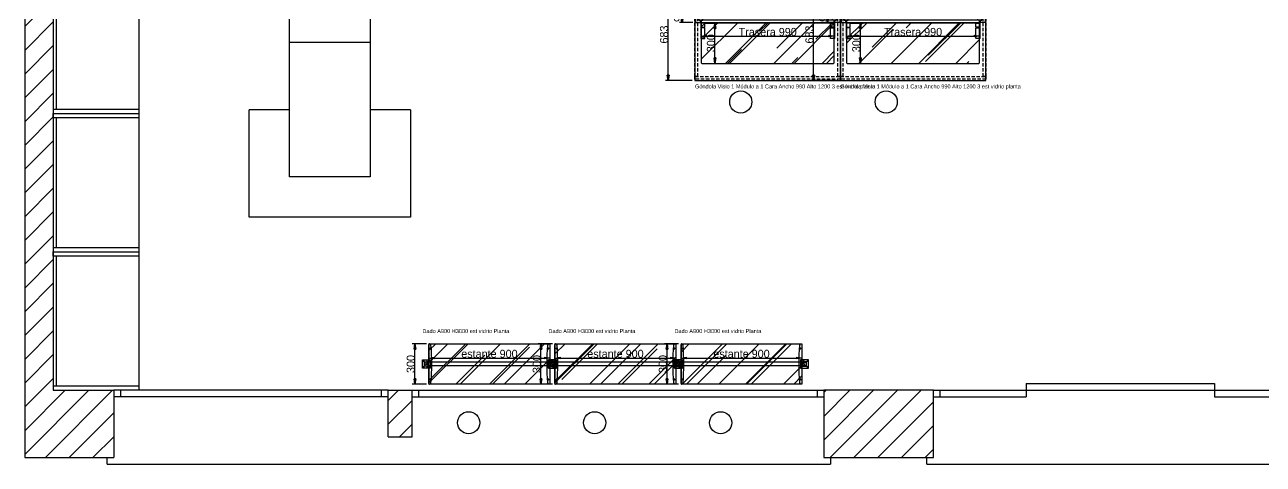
# Model space of a CAD drawing. Header units: inches. Extents: x -159985 to -144881, y -80411 to -63904.
# Drawn here: x -159985 to -150768, y -80411 to -77143 of the extents above; entities that cross this region are included whole.
import ezdxf

# ---------------------------------------------------------------- set-up
doc = ezdxf.new("R2010")
doc.units = ezdxf.units.IN
doc.header["$MEASUREMENT"] = 0
doc.linetypes.add('Discontinua JB', pattern=[0.75, 0.5, -0.25])
doc.layers.add('Bloques Estándar concep', color=7, linetype='Continuous', true_color=0x013e84)
for name, color, linetype in [('Cotas bloques dinámicos PM espacio', 250, 'Continuous'), ('MOBILIARIO', 42, 'Continuous'), ('PAREDES', 255, 'Continuous'), ('SOMBREADO', 251, 'Continuous'), ('VENTANAS', 140, 'Continuous')]:
    doc.layers.add(name, color=color, linetype=linetype)
doc.styles.add('Jordi Ava', font='')
doc.styles.get('Jordi Ava').set_extended_font_data('AvantGarde Md BT')
doc.dimstyles.new('Jordi Ava 2015', dxfattribs={"dimtxt": 60, "dimasz": 40, "dimexe": 20, "dimexo": 20, "dimgap": 0.09, "dimtad": 1, "dimdec": 0, "dimzin": 0, "dimdsep": 46, "dimtxsty": 'Jordi Ava', "dimblk": 'CLOSED', "dimcen": 1.5, "dimclrd": 7, "dimclre": 7, "dimclrt": 256, "dimadec": 0, "dimazin": 0, "dimtfac": 0.05, "dimtdec": 0, "dimtofl": 0, "dimtmove": 0, "dimatfit": 3, "dimldrblk": 'CLOSED', "dimfxl": 90, "dimtolj": 1, "dimtzin": 0, "dimlwd": -1, "dimlwe": -1, "dimarcsym": 0})

# ---------------------------------------------------------------- blocks, each defined once
blk = doc.blocks.new('_Closed')
at = {"color": 0, "linetype": 'ByBlock', "lineweight": -2}
for p, q in [((-1, 0.17), (0, 0)), ((-1, 0.17), (-1, -0.17)), ((0, 0), (-1, -0.17)), ((0, 0), (-1, 0))]:
    blk.add_line(p, q, dxfattribs=at)
blk = doc.blocks.new('*D192')
at = {"layer": 'Cotas bloques dinámicos PM espacio', "color": 7, "ltscale": 10, "transparency": 16777216}
for p, q in [((58411.6, 87919), (58306.4, 87919)), ((58326.4, 87659), (58326.4, 87879)), ((58411.6, 87619), (58306.4, 87619))]:
    blk.add_line(p, q, dxfattribs=at)
at = {"layer": 'Defpoints', "color": 0, "ltscale": 10, "transparency": 16777216}
for p in [(58326.4, 87919), (58431.6, 87919), (58431.6, 87619)]:
    blk.add_point(p, dxfattribs=at)
at = {"layer": 'Cotas bloques dinámicos PM espacio', "color": 7, "ltscale": 10, "transparency": 16777216, "xscale": 40, "yscale": 40, "zscale": 40}
for p, rotation in [((58326.4, 87919), 90), ((58326.4, 87619), 270)]:
    blk.add_blockref('_Closed', p, dxfattribs=dict(at, rotation=rotation))
at = {"layer": 'Cotas bloques dinámicos PM espacio', "ltscale": 10, "transparency": 16777216, "insert": (58295.1, 87769), "char_height": 60, "attachment_point": 5, "rotation": 90, "style": 'Jordi Ava'}
blk.add_mtext('\\A1;300', dxfattribs=at)
blk = doc.blocks.new('*D193')
at = {"layer": 'Cotas bloques dinámicos PM espacio', "color": 7, "ltscale": 10, "transparency": 16777216}
for p, q in [((58430.6, 87898), (58430.6, 87793.3)), ((59330.6, 87898), (59330.6, 87793.3)), ((58470.6, 87813.3), (59290.6, 87813.3))]:
    blk.add_line(p, q, dxfattribs=at)
at = {"layer": 'Defpoints', "color": 0, "ltscale": 10, "transparency": 16777216}
for p in [(58430.6, 87918), (59330.6, 87918), (59330.6, 87813.3)]:
    blk.add_point(p, dxfattribs=at)
at = {"layer": 'Cotas bloques dinámicos PM espacio', "color": 7, "ltscale": 10, "transparency": 16777216, "xscale": 40, "yscale": 40, "zscale": 40, "rotation": 180}
blk.add_blockref('_Closed', (58430.6, 87813.3), dxfattribs=at)
at = {"layer": 'Cotas bloques dinámicos PM espacio', "color": 7, "ltscale": 10, "transparency": 16777216, "xscale": 40, "yscale": 40, "zscale": 40}
blk.add_blockref('_Closed', (59330.6, 87813.3), dxfattribs=at)
at = {"layer": 'Cotas bloques dinámicos PM espacio', "ltscale": 10, "transparency": 16777216, "insert": (58880.6, 87844.6), "char_height": 60, "attachment_point": 5, "style": 'Jordi Ava'}
blk.add_mtext('\\A1;{\\C140;estante 900}', dxfattribs=at)
blk = doc.blocks.new('*D103')
at = {"layer": 'Cotas bloques dinámicos PM espacio', "color": 7, "ltscale": 10, "transparency": 16777216}
for p, q in [((105048.9, 42288.4), (105048.9, 42188.4)), ((106038.9, 42288.4), (106038.9, 42188.4)), ((105088.9, 42208.4), (105998.9, 42208.4))]:
    blk.add_line(p, q, dxfattribs=at)
at = {"layer": 'Defpoints', "color": 0, "ltscale": 10, "transparency": 16777216}
for p in [(105048.9, 42308.4), (106038.9, 42308.4), (106038.9, 42208.4)]:
    blk.add_point(p, dxfattribs=at)
at = {"layer": 'Cotas bloques dinámicos PM espacio', "color": 7, "ltscale": 10, "transparency": 16777216, "xscale": 40, "yscale": 40, "zscale": 40, "rotation": 180}
blk.add_blockref('_Closed', (105048.9, 42208.4), dxfattribs=at)
at = {"layer": 'Cotas bloques dinámicos PM espacio', "color": 7, "ltscale": 10, "transparency": 16777216, "xscale": 40, "yscale": 40, "zscale": 40}
blk.add_blockref('_Closed', (106038.9, 42208.4), dxfattribs=at)
at = {"layer": 'Cotas bloques dinámicos PM espacio', "ltscale": 10, "transparency": 16777216, "insert": (105543.9, 42238.5), "char_height": 60, "attachment_point": 5, "style": 'Jordi Ava'}
blk.add_mtext('\\A1;Trasera 990', dxfattribs=at)
blk = doc.blocks.new('*D104')
at = {"layer": 'Cotas bloques dinámicos PM espacio', "color": 7, "ltscale": 10, "transparency": 16777216}
for p, q in [((105073.9, 42305.4), (105171.8, 42305.4)), ((105151.8, 42045.4), (105151.8, 42265.4)), ((105073.9, 42005.4), (105171.8, 42005.4))]:
    blk.add_line(p, q, dxfattribs=at)
at = {"layer": 'Defpoints', "color": 0, "ltscale": 10, "transparency": 16777216}
for p in [(105053.9, 42305.4), (105151.8, 42305.4), (105053.9, 42005.4)]:
    blk.add_point(p, dxfattribs=at)
at = {"layer": 'Cotas bloques dinámicos PM espacio', "color": 7, "ltscale": 10, "transparency": 16777216, "xscale": 40, "yscale": 40, "zscale": 40}
for p, rotation in [((105151.8, 42305.4), 90), ((105151.8, 42005.4), 270)]:
    blk.add_blockref('_Closed', p, dxfattribs=dict(at, rotation=rotation))
at = {"layer": 'Cotas bloques dinámicos PM espacio', "ltscale": 10, "transparency": 16777216, "insert": (105121.7, 42155.4), "char_height": 60, "attachment_point": 5, "rotation": 90, "style": 'Jordi Ava'}
blk.add_mtext('\\A1;{\\C140;300}', dxfattribs=at)
blk = doc.blocks.new('*D102')
at = {"layer": 'Cotas bloques dinámicos PM espacio', "color": 7, "ltscale": 10, "transparency": 16777216}
for p, q in [((104987.9, 42406.4), (104887.9, 42406.4)), ((104987.9, 42308.4), (104887.9, 42308.4)), ((104907.9, 42366.4), (104907.9, 42348.4))]:
    blk.add_line(p, q, dxfattribs=at)
at = {"layer": 'Defpoints', "color": 0, "ltscale": 10, "transparency": 16777216}
for p in [(105007.9, 42406.4), (104907.9, 42308.4), (105007.9, 42308.4)]:
    blk.add_point(p, dxfattribs=at)
at = {"layer": 'Cotas bloques dinámicos PM espacio', "color": 7, "ltscale": 10, "transparency": 16777216, "xscale": 40, "yscale": 40, "zscale": 40}
for p, rotation in [((104907.9, 42406.4), 90), ((104907.9, 42308.4), 270)]:
    blk.add_blockref('_Closed', p, dxfattribs=dict(at, rotation=rotation))
at = {"layer": 'Cotas bloques dinámicos PM espacio', "ltscale": 10, "transparency": 16777216, "insert": (104877.8, 42357.4), "char_height": 60, "attachment_point": 5, "rotation": 90, "style": 'Jordi Ava'}
blk.add_mtext('\\A1;98', dxfattribs=at)
blk = doc.blocks.new('*D105')
at = {"layer": 'Cotas bloques dinámicos PM espacio', "color": 7, "ltscale": 10, "transparency": 16777216}
for p, q in [((104982.9, 42561.4), (104783.1, 42561.4)), ((104803.1, 41918.4), (104803.1, 42521.4)), ((104982.9, 41878.4), (104783.1, 41878.4))]:
    blk.add_line(p, q, dxfattribs=at)
at = {"layer": 'Defpoints', "color": 0, "ltscale": 10, "transparency": 16777216}
for p in [(104803.1, 42561.4), (105002.9, 42561.4), (105002.9, 41878.4)]:
    blk.add_point(p, dxfattribs=at)
at = {"layer": 'Cotas bloques dinámicos PM espacio', "color": 7, "ltscale": 10, "transparency": 16777216, "xscale": 40, "yscale": 40, "zscale": 40}
for p, rotation in [((104803.1, 42561.4), 90), ((104803.1, 41878.4), 270)]:
    blk.add_blockref('_Closed', p, dxfattribs=dict(at, rotation=rotation))
at = {"layer": 'Cotas bloques dinámicos PM espacio', "ltscale": 10, "transparency": 16777216, "insert": (104773, 42219.9), "char_height": 60, "attachment_point": 5, "rotation": 90, "style": 'Jordi Ava'}
blk.add_mtext('\\A1;683', dxfattribs=at)
blk = doc.blocks.new('*D106')
at = {"layer": 'Cotas bloques dinámicos PM espacio', "color": 7, "ltscale": 10, "transparency": 16777216}
for p, q in [((105002.9, 42581.4), (105002.9, 42681.4)), ((106084.9, 42581.4), (106084.9, 42681.4)), ((105042.9, 42661.4), (106044.9, 42661.4))]:
    blk.add_line(p, q, dxfattribs=at)
at = {"layer": 'Defpoints', "color": 0, "ltscale": 10, "transparency": 16777216}
for p in [(106084.9, 42661.4), (105002.9, 42561.4), (106084.9, 42561.4)]:
    blk.add_point(p, dxfattribs=at)
at = {"layer": 'Cotas bloques dinámicos PM espacio', "color": 7, "ltscale": 10, "transparency": 16777216, "xscale": 40, "yscale": 40, "zscale": 40, "rotation": 180}
blk.add_blockref('_Closed', (105002.9, 42661.4), dxfattribs=at)
at = {"layer": 'Cotas bloques dinámicos PM espacio', "color": 7, "ltscale": 10, "transparency": 16777216, "xscale": 40, "yscale": 40, "zscale": 40}
blk.add_blockref('_Closed', (106084.9, 42661.4), dxfattribs=at)
at = {"layer": 'Cotas bloques dinámicos PM espacio', "ltscale": 10, "transparency": 16777216, "insert": (105543.9, 42691.5), "char_height": 60, "attachment_point": 5, "style": 'Jordi Ava'}
blk.add_mtext('\\A1;1082', dxfattribs=at)
blk = doc.blocks.new('Dado A900 H3000 est vidrio Planta')
at = {"layer": 'Bloques Estándar concep', "ltscale": 50}
h = blk.add_hatch(dxfattribs=at)
h.set_pattern_fill('AR-RROOF', color=256, scale=10, angle=45, style=0)
h.set_pattern_definition([(45, (-90, -2e-09), (215.526, 574.736), [3810, -508, 1270, -254]), (45, (59.07, 328.68), (-418.48, 59.27), [762, -83.82, 1524, -190.5]), (45, (-152.86, 242.47), (813.61, 1054.282), [2032, -355.6, 1016, -254])])
h.paths.add_polyline_path([(49, 115), (54, 120), (944, 120), (949, 115), (949, -175), (944, -180), (54, -180), (49, -175)])
at = {"layer": 'Bloques Estándar concep', "ltscale": 10}
for p, q in [((36, -22.5), (36, -4.5)), ((45, -28.8), (45, -31.2)), ((952.9, -28.8), (952.9, -31.2)), ((961.9, -22.5), (961.9, -4.5))]:
    blk.add_line(p, q, dxfattribs=at)
at = {"layer": 'Bloques Estándar concep', "ltscale": 50}
for points in [[(53, 120.5), (49, 120.5), (49, -180.6), (52.5, -180.5, 0.376785), (64, -169.5, 0.043159), (64, 109.5, 0.363284)], [(944.9, 120.5), (949, 120.5), (949, -180.6), (945.4, -180.5, -0.376785), (933.9, -169.5, -0.043159), (933.9, 109.5, -0.363284)]]:
    blk.add_lwpolyline(points, format="xyb", close=True, dxfattribs=at)
at = {"layer": 'Bloques Estándar concep', "lineweight": -3}
blk.add_lwpolyline([(49, 115), (54, 120), (944, 120), (949, 115), (949, -175), (944, -180), (54, -180), (49, -175)], close=True, dxfattribs=at)
at = {"layer": 'Bloques Estándar concep', "ltscale": 10}
for points in [[(60, -60), (0, -60), (0, 0), (60, 0)], [(45, -45), (15, -45), (15, -15), (45, -15)], [(17.5, -42.5), (42.5, -42.5), (42.5, -17.5), (17.5, -17.5)], [(968, -13.5), (968, -15), (953, -15), (953, -43.5), (45, -43.5), (45, -15), (30, -15), (30, -13.5)], [(33.9, -28.8), (33.9, -31.2), (49, -31.2), (49, -28.8)], [(937.9, -60), (997.9, -60), (997.9, 0), (937.9, 0)], [(964, -28.8), (964, -31.2), (949, -31.2), (949, -28.8)], [(952.9, -45), (982.9, -45), (982.9, -15), (952.9, -15)], [(980.4, -42.5), (955.4, -42.5), (955.4, -17.5), (980.4, -17.5)]]:
    blk.add_lwpolyline(points, close=True, dxfattribs=at)
for points in [[(30.4, -14.4), (30.4, -11.9), (46.5, -11.9, -0.131096), (49, -12.6), (49, -16.4, 0.353058), (46.5, -14.4)], [(30.4, -45.6), (30.4, -48.1), (46.5, -48.1, 0.131096), (49, -47.4), (49, -43.6, -0.353058), (46.5, -45.6)], [(967.5, -14.4), (967.5, -11.9), (951.5, -11.9, 0.131096), (949, -12.6), (949, -16.4, -0.353058), (951.5, -14.4)], [(967.5, -45.6), (967.5, -48.1), (951.5, -48.1, -0.131096), (949, -47.4), (949, -43.6, 0.353058), (951.5, -45.6)]]:
    blk.add_lwpolyline(points, format="xyb", close=True, dxfattribs=at)
at = {"layer": 'Bloques Estándar concep', "ltscale": 50}
for centre, radius in [((60, 84.9), 4.9), ((60, 84.9), 2.87), ((60, 84.9), 2.25), ((937.9, 84.9), 4.9), ((937.9, 84.9), 2.87), ((937.9, 84.9), 2.25), ((60, -144.9), 4.9), ((60, -144.9), 2.87), ((60, -144.9), 2.25), ((937.9, -144.9), 4.9), ((937.9, -144.9), 2.87), ((937.9, -144.9), 2.25)]:
    blk.add_circle(centre, radius, dxfattribs=at)
at = {"layer": 'Bloques Estándar concep', "ltscale": 10}
for centre in [(8.4, -8.4), (8.4, -51.6), (51.6, -8.4), (51.6, -51.6), (946.3, -8.4), (946.3, -51.6), (989.6, -8.4), (989.6, -51.6)]:
    blk.add_circle(centre, 3, dxfattribs=at)
for p in [(30, -30), (967.9, -30)]:
    blk.add_point(p, dxfattribs=at)
at = {"layer": 'Cotas bloques dinámicos PM espacio', "ltscale": 10}
blk.add_circle((344, -467), 82.4, dxfattribs=at)
at = {"layer": 'Cotas bloques dinámicos PM espacio', "ltscale": 50, "style": 'Jordi Ava'}
blk.add_attdef('ESTÁNDAR', (0, 200), '', height=30, dxfattribs=at)
at = {"layer": 'Cotas bloques dinámicos PM espacio', "ltscale": 10}
dim = blk.add_linear_dim(base=(-55.2, 120), p1=(50, -180), p2=(50, 120), angle=90, dimstyle='Jordi Ava 2015', dxfattribs=at)
dim.commit()
dim.dimension.update_dxf_attribs({"geometry": '*D192', "text_midpoint": (-86.5, -30), "insert": (-58381.6, -87799)})
dim = blk.add_linear_dim(base=(949, 14.3), p1=(49, 119), p2=(949, 119), text='{\\C140;estante <>}', dimstyle='Jordi Ava 2015', dxfattribs=at)
dim.commit()
dim.dimension.update_dxf_attribs({"geometry": '*D193', "text_midpoint": (499, 45.5), "insert": (-58381.6, -87799)})
blk = doc.blocks.new('Góndola Visio 1 Módulo a 1 Cara Ancho 990 Alto 1200 3 est vidrio planta')
at = {"layer": 'Bloques Estándar concep', "ltscale": 10}
h = blk.add_hatch(dxfattribs=at)
h.set_pattern_fill('AR-RROOF', color=256, scale=10, angle=45, style=0)
h.set_pattern_definition([(45, (28, -222), (215.526, 574.736), [3810, -508, 1270, -254]), (45, (177.07, 106.67), (-418.48, 59.27), [762, -83.82, 1524, -190.5]), (45, (-34.86, 20.46), (813.611, 1054.282), [2032, -355.6, 1016, -254])])
h.paths.add_polyline_path([(51, -556), (1031, -556), (1036, -551), (1036, -261), (1031, -256), (51, -256), (46, -261), (46, -551)])
for points in [[(0, -683), (1082, -683), (1082, 0), (0, 0)], [(28, -174), (40, -174), (40, -155), (5, -155), (5, -253), (40, -253), (40, -234), (28, -234)], [(46, -155), (1036, -155), (1036, -174), (46, -174)], [(1054, -174), (1042, -174), (1042, -155), (1077, -155), (1077, -253), (1042, -253), (1042, -234), (1054, -234)], [(46, -253), (1036, -253), (1036, -234), (46, -234)], [(51, -556), (1031, -556), (1036, -551), (1036, -261), (1031, -256), (51, -256), (46, -261), (46, -551)]]:
    blk.add_lwpolyline(points, close=True, dxfattribs=at)
at = {"layer": 'Bloques Estándar concep', "linetype": 'Discontinua JB', "ltscale": 50}
for points in [[(0, -29), (1082, -29), (1082, -10), (0, -10)], [(0, -654), (0, -29), (19, -29), (19, -654)], [(1063, -654), (1063, -29), (1082, -29), (1082, -654)], [(0, -654), (1082, -654), (1082, -673), (0, -673)]]:
    blk.add_lwpolyline(points, close=True, dxfattribs=at)
at = {"layer": 'Bloques Estándar concep', "ltscale": 50}
for points in [[(73, -293, 0.414214), (71, -291), (45, -291), (45, -286), (71, -286, 0.414214), (73, -284), (73, -258, 0.414214), (71, -256), (45, -256), (45, -234), (58, -234), (58, -174), (28, -174), (28, -234), (43, -234), (43, -371), (71, -371, 0.414214), (73, -369)], [(1009, -293, -0.414214), (1011, -291), (1037, -291), (1037, -286), (1011, -286, -0.414214), (1009, -284), (1009, -258, -0.414214), (1011, -256), (1037, -256), (1037, -234), (1024, -234), (1024, -174), (1054, -174), (1054, -234), (1039, -234), (1039, -371), (1011, -371, -0.414214), (1009, -369)]]:
    blk.add_lwpolyline(points, format="xyb", close=True, dxfattribs=at)
at = {"layer": 'Cotas bloques dinámicos PM espacio', "ltscale": 10}
blk.add_circle((341, -843), 82.4, dxfattribs=at)
at = {"layer": 'Cotas bloques dinámicos PM espacio', "ltscale": 50, "style": 'Jordi Ava'}
blk.add_attdef('ESTANDAR', (0.3, -742.6), '', height=30, dxfattribs=at)
at = {"layer": 'Cotas bloques dinámicos PM espacio', "ltscale": 10}
dim = blk.add_linear_dim(base=(1082, 100), p1=(0, 0), p2=(1082, 0), dimstyle='Jordi Ava 2015', dxfattribs=at)
dim.commit()
dim.dimension.update_dxf_attribs({"geometry": '*D106', "text_midpoint": (541, 130.1), "insert": (-105002.9, -42561.4)})
for base, p1, p2, picture, middle in [((-199.8, 0), (0, -683), (0, 0), '*D105', (-229.8, -341.5)), ((-95, -253), (5, -155), (5, -253), '*D102', (-125.1, -204))]:
    dim = blk.add_linear_dim(base=base, p1=p1, p2=p2, angle=90, dimstyle='Jordi Ava 2015', dxfattribs=at)
    dim.commit()
    dim.dimension.update_dxf_attribs({"geometry": picture, "text_midpoint": middle, "insert": (-105002.9, -42561.4)})
dim = blk.add_linear_dim(base=(1036, -353), p1=(46, -253), p2=(1036, -253), text='Trasera <>', dimstyle='Jordi Ava 2015', dxfattribs=at)
dim.commit()
dim.dimension.update_dxf_attribs({"geometry": '*D103', "text_midpoint": (541, -322.9), "insert": (-105002.9, -42561.4)})
dim = blk.add_linear_dim(base=(148.9, -256), p1=(51, -556), p2=(51, -256), angle=90, text='{\\C140;<>}', dimstyle='Jordi Ava 2015', dxfattribs=at)
dim.commit()
dim.dimension.update_dxf_attribs({"geometry": '*D104', "text_midpoint": (118.8, -406), "insert": (-105002.9, -42561.4)})

msp = doc.modelspace()

# ---------------------------------------------------------------- hatches: boundary and pattern name
at = {"layer": 'SOMBREADO'}
h = msp.add_hatch(dxfattribs=at)
h.set_pattern_fill('ANSI31', color=256, scale=1000)
h.set_pattern_definition([(45, (-45351.8, 0), (-88.38835, 88.38835), [])])
h.paths.add_polyline_path([(-159172.6, -63975.2), (-159985, -63975.2), (-159985, -80361.2), (-159322.6, -80361.2), (-159322.6, -80311.2), (-159322.6, -79861.2), (-159772.6, -79861.2), (-159772.6, -74700.4), (-159322.6, -74700.4), (-159322.6, -74250.4), (-159674.6, -74250.4), (-159674.6, -74250.4), (-159772.6, -74250.4), (-159772.6, -74215.4), (-159772.6, -70357.7), (-159777.9, -70357.7), (-159777.9, -69957.7), (-159772.6, -69859.7), (-159741.9, -69859.7), (-159741.9, -69859.7), (-159041.9, -69859.7), (-156905.3, -69859.7), (-156905.3, -69559.7), (-157070, -69559.7), (-157070, -69440.9), (-157157.9, -69440.9), (-157157.9, -69559.7), (-159772.6, -69559.7), (-159772.6, -68153.9), (-159772.6, -67941.3), (-159772.6, -64303.8), (-159172.6, -64303.8)])
h = msp.add_hatch(dxfattribs=at)
h.set_pattern_fill('ANSI31', color=256, scale=1000)
h.set_pattern_definition([(45, (-181418.75, -37255.47), (-88.38835, 88.38835), [])])
h.paths.add_polyline_path([(-157021.1, -63975.2), (-157839.7, -63975.2), (-157839.7, -64303.8), (-157021.1, -64303.8)])
h.paths.add_polyline_path([(-154397.5, -63975.2), (-155688.2, -63975.2), (-155688.2, -64303.8), (-154738.1, -64303.8), (-154738.1, -64333.8), (-154738.1, -65183.8), (-154738.1, -65183.8), (-154738.1, -65213.8), (-154738.1, -65793.4), (-154738.1, -65793.4), (-154738.1, -65823.4), (-153838.6, -65823.4), (-153838.6, -65473.4), (-154397.5, -65473.4)])
h.paths.add_polyline_path([(-151812.2, -65473.4), (-152505.7, -65473.4), (-152505.7, -65823.4), (-152150.1, -65823.4), (-152150.1, -66592.9), (-151669.8, -66592.9), (-151669.8, -66310.2), (-151812.2, -66310.2)])
h.paths.add_polyline_path([(-149385.4, -66310.2), (-150343.3, -66310.2), (-150343.3, -66592.9), (-150217.9, -66592.9), (-149432.4, -66592.9), (-148670.8, -67941.3), (-149105.1, -67941.3), (-149105.1, -68244.6), (-148803.6, -68244.6), (-148803.6, -68101.1), (-148580.5, -68101.1), (-147756.7, -69559.7), (-150657.4, -69559.7), (-150657.4, -69771.8), (-150912, -69771.8), (-150912, -69859.7), (-150657.4, -69859.7), (-150038.5, -69859.7), (-149332.5, -69859.7), (-148626.5, -69859.7), (-147920.5, -69859.7), (-147645.8, -69859.7), (-146290.9, -74245.7), (-146640.9, -74245.7), (-146640.9, -74695.7), (-146212.9, -74695.7), (-146175.4, -74684.1), (-146171.8, -74695.7), (-146151.9, -74695.7), (-145945.3, -75364.5), (-145736.9, -76039), (-145528.5, -76713.6), (-145318.4, -77393.9), (-145236, -78089), (-145179.9, -78561.8), (-145061.2, -79294.6), (-145061.2, -79555.9), (-146090.2, -79555.9), (-146090.2, -79861.2), (-146281.3, -79861.2), (-146281.3, -80361.2), (-144881.3, -80361.2), (-144881.3, -79280.2), (-145249.1, -77008.4), (-147550.2, -69559.4)])
h.paths.add_polyline_path([(-146019.6, -79626.4), (-145061.2, -79626.4), (-145061.2, -79861.2), (-146019.6, -79861.2)], flags=16)
h.paths.add_polyline_path([(-152070.1, -66592.9), (-152150.1, -66592.9), (-152150.1, -69559.7), (-152070.1, -69559.7)])
h.paths.add_polyline_path([(-157070, -68003.9), (-159772.6, -68003.9), (-159772.6, -68153.9), (-157157.9, -68153.9), (-157157.9, -68599.1), (-157070, -68599.1), (-157070, -68153.9)])
h.paths.add_polyline_path([(-153221.9, -79861.2), (-154038.4, -79861.2), (-154038.4, -80361.2), (-153221.9, -80361.2)])
h.paths.add_polyline_path([(-157102.1, -79861.2), (-157279.3, -79861.2), (-157279.3, -80208.5), (-157102.1, -80208.5)])

# ---------------------------------------------------------------- linework, layer by layer
for p, q in [((-159772.6, -76805.1), (-159772.6, -77802.5)), ((-159772.6, -77834.4), (-159772.6, -77802.5)), ((-159772.6, -77834.4), (-159772.6, -78831.9)), ((-159772.6, -78863.7), (-159772.6, -78831.9))]:
    msp.add_line(p, q)
at = {"layer": 'MOBILIARIO'}
for p, q in [((-158014.2, -77774.5), (-158014.2, -75274.5)), ((-157414.2, -75274.5), (-157414.2, -77774.5)), ((-159751.4, -76805.1), (-159751.4, -77770.7)), ((-159135.9, -76805.1), (-159135.9, -77802.5)), ((-157414.2, -77274.5), (-158014.2, -77274.5)), ((-159772.6, -77770.7), (-159135.9, -77770.7)), ((-158314.2, -78574.5), (-158314.2, -77774.5)), ((-158014.2, -77774.5), (-158314.2, -77774.5)), ((-158014.2, -78274.5), (-158014.2, -77774.5)), ((-157414.2, -77774.5), (-157414.2, -78274.5)), ((-157114.2, -77774.5), (-157414.2, -77774.5)), ((-157114.2, -77774.5), (-157114.2, -78574.5)), ((-159772.6, -77802.5), (-159135.9, -77802.5)), ((-159772.6, -77802.5), (-159135.9, -77802.5)), ((-159135.9, -77834.4), (-159772.6, -77834.4)), ((-159751.4, -77834.4), (-159751.4, -78800)), ((-159135.9, -77802.5), (-159135.9, -77834.4)), ((-159135.9, -77834.4), (-159135.9, -78831.9)), ((-157414.2, -78274.5), (-158014.2, -78274.5)), ((-157114.2, -78574.5), (-158314.2, -78574.5)), ((-159772.6, -78800), (-159135.9, -78800)), ((-159772.6, -78831.9), (-159135.9, -78831.9)), ((-159772.6, -78831.9), (-159135.9, -78831.9)), ((-159135.9, -78863.7), (-159772.6, -78863.7)), ((-159751.4, -78863.7), (-159751.4, -79829.3)), ((-159135.9, -78831.9), (-159135.9, -78863.7)), ((-159135.9, -78863.7), (-159135.9, -79861.2)), ((-159772.6, -79829.3), (-159135.9, -79829.3))]:
    msp.add_line(p, q, dxfattribs=at)
at = {"layer": 'PAREDES'}
for p, q in [((-159985, -63975.2), (-159985, -80361.2)), ((-159772.6, -74700.4), (-159772.6, -79861.2)), ((-159772.6, -79861.2), (-159322.6, -79861.2)), ((-159322.6, -79861.2), (-159322.6, -80311.2)), ((-157279.3, -79861.2), (-157102.1, -79861.2)), ((-157279.3, -80208.5), (-157279.3, -79861.2)), ((-157102.1, -80208.5), (-157102.1, -79861.2)), ((-154038.4, -79861.2), (-154038.4, -80361.2)), ((-153221.9, -79861.2), (-154038.4, -79861.2)), ((-153221.9, -80361.2), (-153221.9, -79861.2)), ((-157279.3, -80208.5), (-157102.1, -80208.5)), ((-159985, -80361.2), (-159322.6, -80361.2)), ((-159372.6, -80411.2), (-159372.6, -80361.2)), ((-159322.6, -80311.2), (-159322.6, -80361.2)), ((-154038.4, -80361.2), (-153221.9, -80361.2)), ((-153988.4, -80361.2), (-153988.4, -80411.2)), ((-153271.9, -80411.2), (-153271.9, -80361.2)), ((-159372.6, -80411.2), (-153988.4, -80411.2)), ((-153271.9, -80411.2), (-146231.3, -80411.2))]:
    msp.add_line(p, q, dxfattribs=at)
at = {"layer": 'VENTANAS'}
for p, q in [((-152531.9, -79811.2), (-151131.9, -79811.2)), ((-152531.9, -79811.2), (-152531.9, -79861.2)), ((-151131.9, -79811.2), (-151131.9, -79861.2)), ((-157279.3, -79861.2), (-159322.6, -79861.2)), ((-159272.6, -79861.2), (-159272.6, -79911.2)), ((-157329.3, -79911.2), (-157329.3, -79861.2)), ((-157102.1, -79861.2), (-154038.4, -79861.2)), ((-157052.1, -79911.2), (-157052.1, -79861.2)), ((-154088.4, -79861.2), (-154088.4, -79911.2)), ((-153221.9, -79861.2), (-150441.9, -79861.2)), ((-153171.9, -79911.2), (-153171.9, -79861.2)), ((-152531.9, -79861.2), (-152531.9, -79911.2)), ((-151131.9, -79861.2), (-151131.9, -79911.2)), ((-157279.3, -79911.2), (-159322.6, -79911.2)), ((-157102.1, -79911.2), (-154038.4, -79911.2)), ((-153221.9, -79911.2), (-152531.9, -79911.2)), ((-151131.9, -79911.2), (-150441.9, -79911.2))]:
    msp.add_line(p, q, dxfattribs=at)

# ---------------------------------------------------------------- block references
for name, p, values in [('Góndola Visio 1 Módulo a 1 Cara Ancho 990 Alto 1200 3 est vidrio planta', (-154997.1, -76873.8), {'ESTANDAR': 'Góndola Visio 1 Módulo a 1 Cara Ancho 990 Alto 1200 3 est vidrio planta'}), ('Góndola Visio 1 Módulo a 1 Cara Ancho 990 Alto 1200 3 est vidrio planta', (-153915.1, -76873.8), {'ESTANDAR': 'Góndola Visio 1 Módulo a 1 Cara Ancho 990 Alto 1200 3 est vidrio planta'}), ('Dado A900 H3000 est vidrio Planta', (-157025.8, -79635.9), {'ESTÁNDAR': 'Dado A900 H3000 est vidrio Planta'}), ('Dado A900 H3000 est vidrio Planta', (-156087.9, -79635.9), {'ESTÁNDAR': 'Dado A900 H3000 est vidrio Planta'}), ('Dado A900 H3000 est vidrio Planta', (-155149.9, -79635.9), {'ESTÁNDAR': 'Dado A900 H3000 est vidrio Planta'})]:
    msp.add_blockref(name, p).add_auto_attribs(values)

doc.saveas('drawing.dxf')
